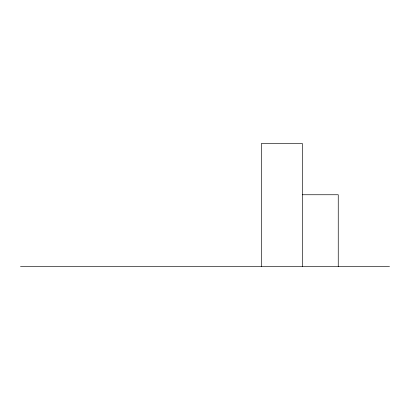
<?xml version="1.0" encoding="UTF-8"?>
<svg xmlns="http://www.w3.org/2000/svg" width="410" height="410" viewBox="0 0 410 410"><rect width="100%" height="100%" fill="white"/><g stroke="black" fill="none" stroke-linecap="round" stroke-linejoin="round"><path stroke-width="0.61" d="M302.375 194.75L338.25 194.75L338.25 266.5M20.5 266.5L389.5 266.5M302.375 266.5L302.375 143.5L261.375 143.5L261.375 266.5"/></g></svg>
